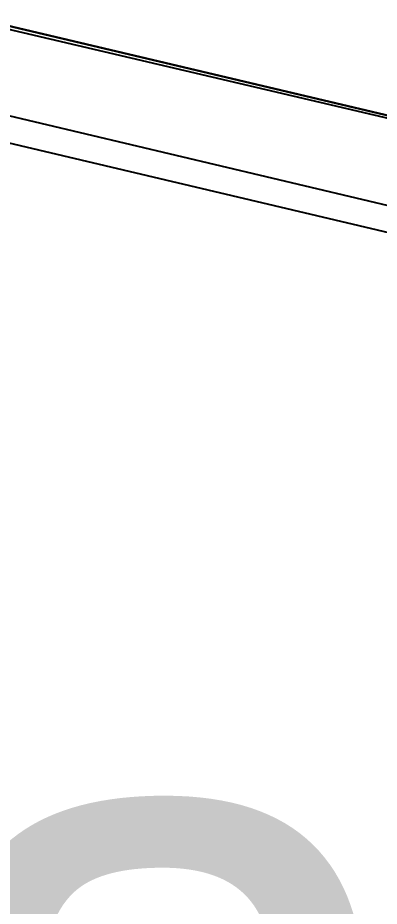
# Model space of a CAD drawing. Header units: feet. Extents: x -84 to 198, y -22 to 181.
# Drawn here: x 107.413 to 107.998, y 39.319 to 40.759 of the extents above; entities that cross this region are included whole.
import ezdxf
from ezdxf.enums import TextEntityAlignment as Align

# ---------------------------------------------------------------- set-up
doc = ezdxf.new("R2010")
doc.units = ezdxf.units.FT
for name, color, linetype in [('A-AREA-UNIDAD', 30, 'CONTINUOUS'), ('A-LINEA', 7, 'CONTINUOUS'), ('A-MURO-CONCRETO', 8, 'CONTINUOUS'), ('A-NOMBRE-ESPACIO', 2, 'CONTINUOUS')]:
    doc.layers.add(name, color=color, linetype=linetype)

msp = doc.modelspace()

# ---------------------------------------------------------------- linework, layer by layer
at = {"layer": 'A-AREA-UNIDAD'}
msp.add_lwpolyline([(119.008, 38.0089), (105.632, 41.1556), (105.36, 41.3689), (105.52, 41.9556), (104.56, 41.9556), (97.952, 43.5556), (97.952, 44.0356), (97.792, 43.2356), (97.568, 43.0756), (90.112, 44.8889), (90.08, 44.7289), (89.12, 44.7289), (83.328, 46.1333), (82.688, 46.1333), (82.592, 46.2933), (80.992, 46.6844)], dxfattribs=at)
at = {"layer": 'A-LINEA'}
for p, q in [((108.28, 40.3911), (80.8133, 46.8978)), ((80.8533, 46.8311), (108.2667, 40.3511))]:
    msp.add_line(p, q, dxfattribs=at)
msp.add_lwpolyline([(106.04, 44.1511), (105.3467, 41.2311), (119.16, 37.9644), (119.84, 40.8844), (106.04, 44.1511)], dxfattribs=at)
at = {"layer": 'A-MURO-CONCRETO'}
msp.add_lwpolyline([(106.8133, 40.8844), (119.84, 40.8844), (119.16, 37.9644), (106.8133, 40.8844), (106.8133, 40.8844)], dxfattribs=at)

# ---------------------------------------------------------------- texts
at = {"layer": 'A-NOMBRE-ESPACIO'}
msp.add_text('Cocina', height=1.2, dxfattribs=at).set_placement((105.6, 38.56), align=Align.CENTER)

doc.saveas('drawing.dxf')
